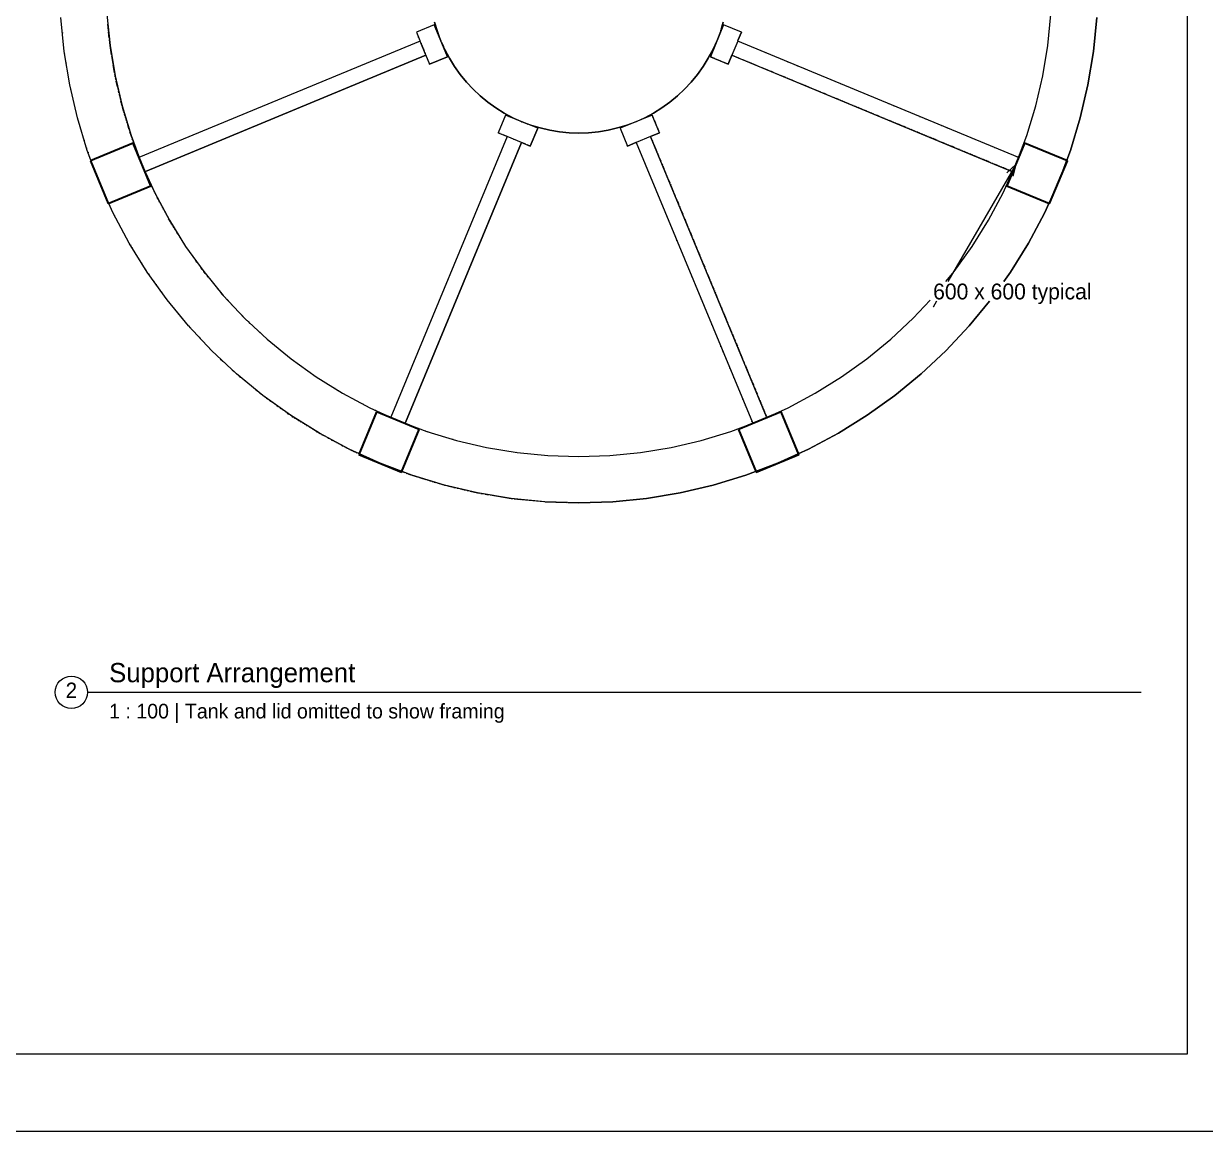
# Paper-space layout '01 Plans' of a CAD drawing. Header units: millimetres. Extents: x 5 to 415, y 7 to 290.
# Drawn here: x 179.9 to 333.4, y 7 to 150.8 of the extents above; entities that cross this region are included whole.
import ezdxf
from ezdxf.enums import TextEntityAlignment as Align

# ---------------------------------------------------------------- set-up
doc = ezdxf.new("R2010")
doc.units = ezdxf.units.MM
for name, color, linetype in [('DIMENSIONS', 7, 'Continuous'), ('GEOMETRY', 7, 'Continuous'), ('SHEET', 7, 'Continuous'), ('TEXT', 7, 'Continuous')]:
    doc.layers.add(name, color=color, linetype=linetype)

# ---------------------------------------------------------------- blocks, each defined once
blk = doc.blocks.new('SHEET_01')
at = {"layer": 'DIMENSIONS', "lineweight": 13}
for p, q in [((308.73, 132.5), (299.92, 117.31)), ((298.44, 114.75), (298, 114)), ((298, 114), (298, 114))]:
    blk.add_line(p, q, dxfattribs=at)
at = {"layer": 'DIMENSIONS', "lineweight": 15}
for q in [(307.59, 131.43), (308.37, 130.98)]:
    blk.add_line((308.73, 132.5), q, dxfattribs=at)
at = {"layer": 'GEOMETRY', "lineweight": 13}
for p, q in [((190.72, 151.98), (191.12, 147.98)), ((312.88, 147.98), (313.28, 151.98)), ((185.17, 147.2), (184.74, 151.59)), ((190.93, 149.86), (190.85, 150.73)), ((233.21, 150.65), (230.9, 149.69)), ((234.93, 146.49), (233.21, 150.65)), ((233.21, 150.65), (233.21, 150.65)), ((233.25, 150.98), (233.62, 149.76)), ((233.62, 149.76), (233.25, 150.98)), ((233.26, 150.54), (233.33, 150.36)), ((270.79, 150.65), (269.07, 146.49)), ((270.75, 150.98), (270.38, 149.76)), ((270.57, 150.4), (270.75, 150.98)), ((273.1, 149.69), (270.79, 150.65)), ((270.79, 150.65), (270.79, 150.65)), ((318.83, 147.2), (319.26, 151.59)), ((319.26, 151.59), (318.83, 147.2)), ((184.93, 149.65), (184.93, 149.58)), ((191.02, 148.92), (190.94, 149.73)), ((230.9, 149.69), (231.35, 148.6)), ((231.19, 149), (231.16, 149.06)), ((233.38, 150.25), (233.4, 150.19)), ((233.47, 150.02), (233.52, 149.9)), ((233.57, 149.79), (233.61, 149.67)), ((233.62, 149.76), (233.9, 149.01)), ((234.07, 148.57), (233.62, 149.76)), ((233.66, 149.55), (233.81, 149.21)), ((233.85, 149.09), (233.9, 148.98)), ((233.95, 148.89), (234.07, 148.57)), ((233.95, 148.86), (234.09, 148.51)), ((270.38, 149.76), (269.93, 148.57)), ((270.42, 149.89), (270.44, 149.95)), ((270.49, 150.15), (270.53, 150.27)), ((273.1, 149.69), (272.65, 148.6)), ((272.65, 148.6), (273.1, 149.69)), ((273.04, 149.72), (273.1, 149.69)), ((273.1, 149.69), (273.1, 149.69)), ((191.12, 147.98), (191.04, 148.73)), ((191.32, 146.75), (191.12, 147.98)), ((191.12, 147.98), (191.77, 144.02)), ((231.38, 148.54), (194.88, 133.42)), ((232.14, 146.69), (231.38, 148.54)), ((231.4, 148.48), (231.42, 148.42)), ((231.4, 148.48), (231.43, 148.42)), ((231.5, 148.25), (231.54, 148.14)), ((231.5, 148.24), (231.55, 148.12)), ((231.59, 148.02), (231.64, 147.9)), ((231.6, 148), (231.65, 147.88)), ((231.69, 147.79), (231.83, 147.44)), ((231.7, 147.77), (231.75, 147.65)), ((231.8, 147.53), (231.85, 147.41)), ((231.88, 147.33), (231.93, 147.21)), ((234.07, 148.57), (234.1, 148.51)), ((234.59, 147.42), (234.07, 148.57)), ((234.14, 148.4), (234.21, 148.23)), ((234.15, 148.39), (234.4, 147.84)), ((234.26, 148.11), (234.31, 148)), ((234.36, 147.88), (234.38, 147.82)), ((234.45, 147.65), (234.5, 147.53)), ((234.46, 147.72), (234.59, 147.42)), ((234.55, 147.42), (234.6, 147.3)), ((234.59, 147.42), (235.19, 146.3)), ((235.19, 146.3), (234.59, 147.42)), ((269.41, 147.42), (268.81, 146.3)), ((269.93, 148.57), (269.41, 147.42)), ((272.62, 148.54), (271.86, 146.69)), ((309, 133.47), (272.62, 148.54)), ((273.42, 148.21), (273.48, 148.19)), ((274.39, 147.81), (274.45, 147.79)), ((312.23, 144.02), (312.88, 147.98)), ((185.89, 142.85), (185.17, 147.2)), ((185.22, 146.89), (185.23, 146.83)), ((191.52, 145.57), (191.34, 146.62)), ((232.14, 146.69), (195.71, 131.6)), ((195.71, 131.6), (232.14, 146.69)), ((231.9, 147.29), (231.92, 147.23)), ((231.97, 147.1), (232.05, 146.92)), ((231.99, 147.05), (232.04, 146.93)), ((232.09, 146.81), (232.62, 145.54)), ((232.09, 146.81), (232.14, 146.69)), ((232.17, 146.63), (232.14, 146.69)), ((232.14, 146.69), (232.14, 146.69)), ((234.93, 146.49), (232.62, 145.54)), ((232.62, 145.54), (234.93, 146.49)), ((234.64, 147.19), (234.79, 146.84)), ((234.83, 146.72), (234.93, 146.49)), ((234.93, 146.49), (234.93, 146.49)), ((235.19, 146.3), (235.86, 145.22)), ((235.86, 145.22), (235.19, 146.3)), ((268.14, 145.22), (268.81, 146.3)), ((268.81, 146.3), (268.14, 145.22)), ((268.81, 146.3), (269.25, 147.12)), ((269.43, 146.35), (269.07, 146.49)), ((269.07, 146.49), (271.38, 145.54)), ((269.07, 146.49), (269.07, 146.49)), ((269.66, 146.25), (269.54, 146.3)), ((270.14, 146.05), (269.78, 146.2)), ((270.61, 145.86), (270.25, 146)), ((271.08, 145.66), (270.73, 145.81)), ((271.86, 146.69), (271.38, 145.54)), ((271.38, 145.54), (271.86, 146.69)), ((271.97, 146.64), (271.86, 146.69)), ((271.86, 146.69), (308.24, 131.62)), ((271.86, 146.69), (271.86, 146.69)), ((272.2, 146.55), (272.09, 146.6)), ((272.48, 146.43), (272.31, 146.5)), ((272.71, 146.34), (272.6, 146.39)), ((273.17, 146.15), (272.83, 146.29)), ((273.4, 146.06), (273.28, 146.1)), ((273.68, 145.94), (273.51, 146.01)), ((273.85, 145.87), (273.79, 145.89)), ((274.14, 145.75), (274.02, 145.8)), ((276.27, 147.03), (276.32, 147.01)), ((278.43, 146.13), (278.49, 146.11)), ((279.11, 145.85), (279.17, 145.83)), ((318.11, 142.85), (318.83, 147.2)), ((318.83, 147.2), (318.11, 142.85)), ((185.41, 145.71), (185.42, 145.65)), ((191.71, 144.39), (191.54, 145.44)), ((191.77, 144.02), (191.73, 144.27)), ((232.62, 145.54), (232.6, 145.6)), ((232.62, 145.54), (232.62, 145.54)), ((235.86, 145.22), (236.6, 144.18)), ((236.6, 144.18), (235.86, 145.22)), ((267.4, 144.18), (268.14, 145.22)), ((268.14, 145.22), (267.4, 144.18)), ((271.38, 145.54), (271.2, 145.61)), ((271.38, 145.54), (271.38, 145.54)), ((274.36, 145.65), (274.25, 145.7)), ((275.05, 145.37), (274.48, 145.61)), ((275.33, 145.25), (275.22, 145.3)), ((275.56, 145.16), (275.44, 145.21)), ((276.01, 144.97), (275.67, 145.11)), ((276.24, 144.88), (276.13, 144.92)), ((276.53, 144.76), (276.36, 144.83)), ((276.7, 144.69), (276.64, 144.71)), ((277.21, 144.48), (276.87, 144.62)), ((277.89, 144.19), (277.32, 144.43)), ((280.31, 145.36), (280.37, 145.33)), ((281.28, 144.96), (281.33, 144.93)), ((186.89, 138.55), (185.89, 142.85)), ((191.8, 143.9), (191.77, 144.02)), ((191.77, 144.02), (192.68, 140.11)), ((191.9, 143.47), (191.83, 143.78)), ((192.1, 142.61), (191.93, 143.35)), ((236.6, 144.18), (237.41, 143.2)), ((237.41, 143.2), (236.6, 144.18)), ((237.41, 143.2), (238.28, 142.28)), ((238.28, 142.28), (237.41, 143.2)), ((265.72, 142.28), (266.59, 143.2)), ((266.59, 143.2), (265.72, 142.28)), ((266.59, 143.2), (267.4, 144.18)), ((267.4, 144.18), (266.59, 143.2)), ((278.18, 144.07), (278.06, 144.12)), ((278.41, 143.98), (278.29, 144.03)), ((278.86, 143.79), (278.52, 143.93)), ((279.09, 143.7), (278.97, 143.74)), ((279.37, 143.58), (279.26, 143.63)), ((279.6, 143.48), (279.49, 143.53)), ((280.06, 143.3), (279.71, 143.44)), ((280.57, 143.08), (280.17, 143.25)), ((280.74, 143.01), (280.68, 143.04)), ((281.02, 142.9), (280.91, 142.94)), ((281.25, 142.8), (281.14, 142.85)), ((281.94, 142.52), (281.37, 142.75)), ((283.16, 144.18), (283.21, 144.15)), ((285.32, 143.28), (285.38, 143.26)), ((286, 143), (286.06, 142.97)), ((311.32, 140.11), (312.23, 144.02)), ((317.11, 138.55), (318.11, 142.85)), ((318.11, 142.85), (317.11, 138.55)), ((186, 142.36), (186.02, 142.3)), ((192.2, 142.19), (192.13, 142.49)), ((192.28, 141.82), (192.23, 142.06)), ((192.4, 141.33), (192.33, 141.64)), ((192.5, 140.9), (192.43, 141.21)), ((238.28, 142.28), (239.2, 141.41)), ((239.2, 141.41), (238.28, 142.28)), ((239.2, 141.41), (240.18, 140.6)), ((240.18, 140.6), (239.2, 141.41)), ((263.82, 140.6), (264.8, 141.41)), ((264.8, 141.41), (263.82, 140.6)), ((264.8, 141.41), (265.72, 142.28)), ((265.72, 142.28), (264.8, 141.41)), ((282.22, 142.4), (282.11, 142.45)), ((282.45, 142.31), (282.33, 142.35)), ((282.9, 142.12), (282.56, 142.26)), ((283.13, 142.02), (283.02, 142.07)), ((283.42, 141.9), (283.24, 141.98)), ((283.59, 141.83), (283.53, 141.86)), ((284.1, 141.62), (283.76, 141.76)), ((284.78, 141.34), (284.21, 141.57)), ((285.07, 141.22), (284.95, 141.27)), ((288.17, 142.1), (288.22, 142.08)), ((290.04, 141.32), (290.1, 141.3)), ((192.58, 140.53), (192.53, 140.78)), ((192.67, 140.17), (192.61, 140.41)), ((192.68, 140.11), (193.85, 136.26)), ((192.88, 139.45), (192.72, 139.99)), ((240.18, 140.6), (241.22, 139.86)), ((241.22, 139.86), (240.18, 140.6)), ((241.22, 139.86), (242.3, 139.19)), ((242.3, 139.19), (241.22, 139.86)), ((261.7, 139.19), (262.78, 139.86)), ((262.78, 139.86), (261.7, 139.19)), ((262.78, 139.86), (263.82, 140.6)), ((263.82, 140.6), (262.78, 139.86)), ((285.29, 141.13), (285.18, 141.17)), ((285.75, 140.94), (285.41, 141.08)), ((285.98, 140.84), (285.86, 140.89)), ((286.26, 140.73), (286.15, 140.77)), ((286.49, 140.63), (286.38, 140.68)), ((286.95, 140.44), (286.6, 140.58)), ((287.46, 140.23), (287.06, 140.4)), ((287.63, 140.16), (287.57, 140.18)), ((287.91, 140.04), (287.8, 140.09)), ((288.14, 139.95), (288.03, 139.99)), ((288.82, 139.66), (288.25, 139.9)), ((292.21, 140.43), (292.26, 140.4)), ((292.89, 140.14), (292.95, 140.12)), ((310.15, 136.26), (311.32, 140.11)), ((186.69, 139.41), (186.7, 139.35)), ((188.17, 134.33), (186.89, 138.55)), ((192.98, 139.14), (192.92, 139.33)), ((193.08, 138.78), (193.01, 139.02)), ((193.18, 138.48), (193.12, 138.66)), ((193.27, 138.18), (193.21, 138.36)), ((242.49, 138.93), (241.54, 136.62)), ((242.3, 139.19), (243.12, 138.75)), ((243.42, 138.59), (242.3, 139.19)), ((246.65, 137.21), (242.49, 138.93)), ((242.49, 138.93), (242.49, 138.93)), ((242.9, 138.76), (242.96, 138.74)), ((243.24, 138.69), (243.3, 138.66)), ((243.42, 138.59), (243.54, 138.54)), ((244.57, 138.07), (243.42, 138.59)), ((243.9, 138.37), (243.96, 138.34)), ((244.09, 138.29), (244.15, 138.26)), ((261.51, 138.93), (257.35, 137.21)), ((260.58, 138.59), (259.43, 138.07)), ((261.7, 139.19), (260.58, 138.59)), ((260.88, 138.75), (261.7, 139.19)), ((261.51, 138.93), (261.65, 138.57)), ((262.46, 136.62), (261.51, 138.93)), ((261.51, 138.93), (261.51, 138.93)), ((261.7, 138.46), (261.75, 138.34)), ((261.8, 138.22), (261.95, 137.86)), ((289.11, 139.55), (288.99, 139.59)), ((289.34, 139.45), (289.22, 139.5)), ((289.79, 139.26), (289.45, 139.41)), ((290.02, 139.17), (289.91, 139.22)), ((290.3, 139.05), (290.13, 139.12)), ((290.47, 138.98), (290.42, 139)), ((290.99, 138.77), (290.65, 138.91)), ((291.67, 138.49), (291.1, 138.72)), ((291.95, 138.37), (291.84, 138.41)), ((292.18, 138.27), (292.07, 138.32)), ((292.64, 138.08), (292.3, 138.23)), ((295.05, 139.25), (295.11, 139.23)), ((296.25, 138.75), (296.31, 138.73)), ((296.93, 138.47), (296.99, 138.45)), ((315.83, 134.33), (317.11, 138.55)), ((317.11, 138.55), (315.83, 134.33)), ((193.36, 137.88), (193.3, 138.06)), ((193.58, 137.16), (193.41, 137.7)), ((193.67, 136.86), (193.61, 137.04)), ((193.85, 136.26), (193.7, 136.74)), ((241.6, 136.6), (241.54, 136.62)), ((241.54, 136.62), (242.58, 136.19)), ((241.54, 136.62), (241.54, 136.62)), ((244.57, 138.07), (244.63, 138.05)), ((244.57, 138.07), (244.64, 138.05)), ((245.76, 137.62), (244.57, 138.07)), ((245.07, 137.88), (245.14, 137.86)), ((245.26, 137.81), (245.39, 137.76)), ((245.27, 137.78), (245.32, 137.76)), ((245.57, 137.69), (245.64, 137.67)), ((246.65, 137.21), (245.69, 134.9)), ((245.69, 134.9), (246.65, 137.21)), ((245.76, 137.62), (245.95, 137.56)), ((246.98, 137.25), (245.76, 137.62)), ((246.08, 137.52), (246.98, 137.25)), ((246.59, 137.23), (246.65, 137.21)), ((246.65, 137.21), (246.65, 137.21)), ((246.98, 137.25), (246.98, 137.25)), ((246.98, 137.25), (248.21, 136.96)), ((248.21, 136.96), (246.98, 137.25)), ((246.98, 137.25), (246.98, 137.25)), ((248.21, 136.96), (249.47, 136.76)), ((249.47, 136.76), (248.21, 136.96)), ((249.47, 136.76), (250.73, 136.63)), ((250.73, 136.63), (249.47, 136.76)), ((250.73, 136.63), (252, 136.59)), ((252, 136.59), (250.73, 136.63)), ((252, 136.59), (253.27, 136.63)), ((253.27, 136.63), (252, 136.59)), ((253.27, 136.63), (254.53, 136.76)), ((254.53, 136.76), (253.27, 136.63)), ((254.53, 136.76), (255.79, 136.96)), ((255.79, 136.96), (254.53, 136.76)), ((255.79, 136.96), (257.02, 137.25)), ((257.02, 137.25), (255.79, 136.96)), ((258.24, 137.62), (257.02, 137.25)), ((257.02, 137.25), (257.6, 137.43)), ((257.02, 137.25), (257.02, 137.25)), ((257.02, 137.25), (257.02, 137.25)), ((257.35, 137.21), (258.31, 134.9)), ((257.35, 137.21), (257.35, 137.21)), ((257.73, 137.47), (257.85, 137.51)), ((258.05, 137.56), (258.11, 137.58)), ((259.43, 138.07), (258.24, 137.62)), ((262.46, 136.62), (261.31, 136.14)), ((261.31, 136.14), (262.46, 136.62)), ((262, 137.75), (262.14, 137.39)), ((262.19, 137.27), (262.34, 136.92)), ((262.39, 136.8), (262.46, 136.62)), ((262.46, 136.62), (262.46, 136.62)), ((292.87, 137.99), (292.75, 138.04)), ((293.15, 137.87), (293.04, 137.92)), ((293.38, 137.78), (293.26, 137.83)), ((293.83, 137.59), (293.49, 137.73)), ((294.35, 137.38), (293.95, 137.54)), ((294.52, 137.31), (294.46, 137.33)), ((294.8, 137.19), (294.69, 137.24)), ((295.03, 137.09), (294.92, 137.14)), ((295.71, 136.81), (295.14, 137.05)), ((296, 136.69), (295.88, 136.74)), ((296.22, 136.6), (296.11, 136.65)), ((299.1, 137.57), (299.15, 137.55)), ((299.78, 137.29), (299.84, 137.27)), ((187.77, 135.66), (187.78, 135.6)), ((193.94, 136.03), (193.85, 136.26)), ((193.85, 136.26), (195.27, 132.5)), ((194.05, 135.73), (194.01, 135.85)), ((194.16, 135.44), (194.09, 135.61)), ((194.25, 135.2), (194.2, 135.32)), ((194.36, 134.91), (194.29, 135.09)), ((242.69, 136.14), (227.6, 99.71)), ((244.54, 135.38), (229.47, 99)), ((229.47, 99), (244.54, 135.38)), ((241.77, 136.52), (241.71, 136.55)), ((242.06, 136.41), (241.94, 136.45)), ((242.29, 136.31), (242.17, 136.36)), ((242.58, 136.19), (242.4, 136.26)), ((244.54, 135.38), (242.69, 136.14)), ((243.5, 135.81), (243.56, 135.78)), ((244.48, 135.4), (245.69, 134.9)), ((244.48, 135.4), (244.54, 135.38)), ((244.66, 135.33), (244.54, 135.38)), ((244.54, 135.38), (244.54, 135.38)), ((245.12, 135.14), (244.77, 135.28)), ((245.41, 135.02), (245.29, 135.07)), ((259.4, 135.35), (258.31, 134.9)), ((258.31, 134.9), (259.4, 135.35)), ((261.31, 136.14), (259.46, 135.38)), ((259.46, 135.38), (274.53, 99)), ((261.31, 136.14), (261.36, 136.03)), ((276.38, 99.76), (261.31, 136.14)), ((261.31, 136.14), (261.31, 136.14)), ((261.4, 135.91), (261.45, 135.8)), ((261.5, 135.69), (261.57, 135.52)), ((261.61, 135.4), (261.66, 135.29)), ((261.71, 135.17), (261.85, 134.83)), ((296.68, 136.41), (296.34, 136.55)), ((296.91, 136.32), (296.79, 136.36)), ((297.19, 136.2), (297.02, 136.27)), ((297.36, 136.13), (297.31, 136.15)), ((297.88, 135.92), (297.53, 136.06)), ((298.39, 135.7), (297.99, 135.87)), ((298.56, 135.63), (298.5, 135.66)), ((298.84, 135.51), (298.73, 135.56)), ((299.07, 135.42), (298.96, 135.47)), ((299.53, 135.23), (299.19, 135.37)), ((299.75, 135.14), (299.64, 135.18)), ((300.04, 135.02), (299.93, 135.07)), ((301.94, 136.4), (302, 136.37)), ((303.14, 135.9), (303.2, 135.88)), ((308.73, 132.5), (310.15, 136.26)), ((188.06, 134.69), (188.08, 134.63)), ((189.72, 130.2), (188.17, 134.33)), ((188.26, 134.1), (188.28, 134.04)), ((194.54, 134.44), (194.4, 134.79)), ((194.65, 134.15), (194.58, 134.32)), ((194.85, 133.62), (194.69, 134.03)), ((194.69, 133.89), (194.72, 133.83)), ((194.72, 133.83), (194.69, 133.89)), ((245.69, 134.9), (245.52, 134.97)), ((245.69, 134.9), (245.69, 134.9)), ((258.31, 134.9), (258.28, 134.96)), ((258.31, 134.9), (258.31, 134.9)), ((259.81, 134.52), (259.79, 134.58)), ((260.21, 133.55), (260.19, 133.61)), ((261.9, 134.72), (261.94, 134.6)), ((261.99, 134.49), (262.06, 134.32)), ((262.11, 134.21), (262.13, 134.15)), ((262.2, 133.98), (262.25, 133.86)), ((262.3, 133.75), (262.35, 133.64)), ((262.39, 133.52), (262.63, 132.95)), ((300.27, 134.92), (300.15, 134.97)), ((300.72, 134.74), (300.38, 134.88)), ((301.23, 134.52), (300.84, 134.69)), ((301.41, 134.45), (301.35, 134.48)), ((301.69, 134.34), (301.58, 134.38)), ((301.92, 134.24), (301.8, 134.29)), ((302.6, 133.96), (302.03, 134.19)), ((302.89, 133.84), (302.77, 133.89)), ((303.11, 133.75), (303, 133.79)), ((303.57, 133.56), (303.23, 133.7)), ((304.08, 133.34), (303.68, 133.51)), ((305.99, 134.72), (306.04, 134.7)), ((306.67, 134.44), (306.73, 134.41)), ((308.83, 133.54), (308.89, 133.52)), ((314.28, 130.2), (315.83, 134.33)), ((315.83, 134.33), (314.28, 130.2)), ((188.63, 133), (188.57, 132.98)), ((188.57, 132.98), (189.05, 131.82)), ((188.57, 132.98), (188.57, 132.98)), ((188.67, 132.74), (188.65, 132.8)), ((189.03, 132.03), (189.06, 131.97)), ((194.88, 133.42), (194.91, 133.36)), ((194.98, 133.19), (195.03, 133.07)), ((195.08, 132.95), (195.13, 132.83)), ((195.18, 132.71), (195.23, 132.59)), ((195.27, 132.5), (196.92, 128.84)), ((195.28, 132.47), (195.33, 132.35)), ((195.38, 132.23), (195.4, 132.17)), ((262.7, 132.78), (262.75, 132.67)), ((262.79, 132.56), (262.84, 132.44)), ((262.89, 132.33), (263.03, 131.99)), ((304.25, 133.27), (304.2, 133.3)), ((304.76, 133.06), (304.42, 133.2)), ((305.28, 132.85), (304.88, 133.01)), ((305.45, 132.78), (305.39, 132.8)), ((305.73, 132.66), (305.62, 132.71)), ((305.96, 132.57), (305.85, 132.61)), ((306.42, 132.38), (306.07, 132.52)), ((306.64, 132.28), (306.53, 132.33)), ((306.93, 132.17), (306.81, 132.21)), ((307.16, 132.07), (307.04, 132.12)), ((307.08, 128.84), (308.73, 132.5)), ((307.61, 131.88), (307.27, 132.02)), ((315.43, 132.98), (313.13, 127.43)), ((313.13, 127.43), (315.43, 132.98)), ((315.37, 133), (315.43, 132.98)), ((315.43, 132.98), (315.37, 133)), ((315.43, 132.98), (315.43, 132.98)), ((189.1, 131.71), (189.15, 131.59)), ((189.22, 131.42), (189.24, 131.36)), ((189.29, 131.24), (189.36, 131.07)), ((189.36, 131.07), (189.34, 131.13)), ((189.41, 130.95), (189.46, 130.84)), ((189.63, 130.44), (189.66, 130.38)), ((189.63, 130.43), (189.65, 130.38)), ((195.57, 131.75), (195.6, 131.7)), ((195.67, 131.52), (195.7, 131.46)), ((195.7, 131.46), (195.67, 131.52)), ((195.73, 131.47), (195.68, 131.58)), ((195.81, 131.3), (195.78, 131.36)), ((195.91, 131.07), (195.86, 131.18)), ((195.96, 130.83), (195.98, 130.77)), ((195.98, 130.77), (195.96, 130.83)), ((196.12, 130.61), (195.97, 130.96)), ((196.22, 130.38), (196.17, 130.5)), ((260.99, 131.68), (260.97, 131.73)), ((263.08, 131.87), (263.12, 131.76)), ((263.17, 131.64), (263.24, 131.47)), ((263.29, 131.36), (263.31, 131.3)), ((263.38, 131.13), (263.52, 130.79)), ((263.57, 130.68), (263.81, 130.11)), ((308.12, 131.67), (307.73, 131.84)), ((191.54, 126.19), (189.72, 130.2)), ((189.91, 129.74), (189.94, 129.68)), ((190.11, 129.28), (190.13, 129.22)), ((190.2, 129.05), (190.44, 128.47)), ((196.3, 130.21), (196.28, 130.27)), ((196.41, 129.98), (196.35, 130.1)), ((196.61, 129.53), (196.46, 129.87)), ((196.72, 129.3), (196.67, 129.41)), ((196.79, 129.13), (196.77, 129.18)), ((196.9, 128.9), (196.85, 129.01)), ((261.89, 129.51), (261.87, 129.57)), ((263.88, 129.94), (263.93, 129.82)), ((263.97, 129.71), (264.02, 129.59)), ((264.07, 129.48), (264.21, 129.14)), ((264.26, 129.03), (264.3, 128.91)), ((312.46, 126.19), (314.28, 130.2)), ((314.28, 130.2), (312.46, 126.19)), ((190.32, 128.88), (190.35, 128.83)), ((190.34, 128.7), (190.32, 128.76)), ((190.49, 128.36), (190.87, 127.43)), ((190.54, 128.24), (190.51, 128.3)), ((190.87, 127.43), (190.85, 127.49)), ((190.93, 127.46), (190.87, 127.43)), ((190.87, 127.43), (190.93, 127.46)), ((190.87, 127.43), (190.87, 127.43)), ((196.92, 128.84), (198.82, 125.3)), ((196.98, 128.73), (196.95, 128.78)), ((197.1, 128.51), (197.04, 128.62)), ((197.19, 128.34), (197.16, 128.4)), ((197.4, 127.95), (197.25, 128.23)), ((197.58, 127.62), (197.46, 127.84)), ((197.66, 127.46), (197.63, 127.51)), ((262.17, 128.83), (262.15, 128.89)), ((262.67, 127.63), (262.64, 127.69)), ((264.37, 128.74), (264.42, 128.63)), ((264.47, 128.51), (264.52, 128.4)), ((264.56, 128.29), (264.7, 127.94)), ((264.75, 127.83), (264.92, 127.43)), ((305.18, 125.3), (307.08, 128.84)), ((313.13, 127.43), (313.01, 127.48)), ((313.01, 127.48), (313.13, 127.43)), ((313.13, 127.43), (313.13, 127.43)), ((193.62, 122.3), (191.54, 126.19)), ((191.69, 125.91), (191.72, 125.85)), ((197.78, 127.23), (197.75, 127.29)), ((197.87, 127.07), (197.84, 127.12)), ((197.99, 126.85), (197.93, 126.96)), ((198.08, 126.68), (198.05, 126.74)), ((198.35, 126.18), (198.14, 126.57)), ((198.46, 125.96), (198.43, 126.02)), ((198.55, 125.79), (198.52, 125.85)), ((263.07, 126.67), (263.04, 126.72)), ((264.96, 127.32), (264.99, 127.26)), ((265.06, 127.09), (265.1, 126.98)), ((265.15, 126.86), (265.2, 126.75)), ((265.25, 126.63), (265.48, 126.06)), ((265.55, 125.89), (265.6, 125.78)), ((310.38, 122.3), (312.46, 126.19)), ((312.46, 126.19), (310.38, 122.3)), ((198.67, 125.57), (198.64, 125.63)), ((198.82, 125.3), (198.73, 125.46)), ((198.95, 125.08), (198.82, 125.3)), ((198.82, 125.3), (200.94, 121.88)), ((199.15, 124.76), (199.02, 124.98)), ((199.25, 124.6), (199.22, 124.66)), ((199.45, 124.28), (199.32, 124.5)), ((263.85, 124.79), (263.82, 124.84)), ((265.65, 125.67), (265.69, 125.55)), ((265.74, 125.44), (265.88, 125.1)), ((265.93, 124.98), (265.98, 124.87)), ((266.02, 124.76), (266.1, 124.58)), ((266.14, 124.47), (266.17, 124.41)), ((303.06, 121.88), (305.18, 125.3)), ((193.27, 122.96), (193.3, 122.91)), ((199.61, 124.02), (199.52, 124.18)), ((199.75, 123.8), (199.71, 123.86)), ((199.95, 123.48), (199.81, 123.7)), ((200.05, 123.32), (200.01, 123.38)), ((200.24, 123), (200.21, 123.06)), ((200.41, 122.74), (200.31, 122.9)), ((266.24, 124.24), (266.38, 123.9)), ((266.43, 123.79), (266.66, 123.22)), ((266.73, 123.05), (266.78, 122.93)), ((266.83, 122.82), (266.87, 122.71)), ((195.95, 118.55), (193.62, 122.3)), ((193.76, 122.08), (193.79, 122.03)), ((193.96, 121.76), (193.99, 121.71)), ((200.54, 122.52), (200.51, 122.58)), ((200.74, 122.2), (200.71, 122.26)), ((200.84, 122.04), (200.81, 122.1)), ((200.94, 121.88), (203.28, 118.62)), ((201.12, 121.63), (200.98, 121.83)), ((201.42, 121.22), (201.31, 121.37)), ((264.74, 122.62), (264.72, 122.68)), ((265.03, 121.94), (265, 122)), ((266.92, 122.59), (267.06, 122.25)), ((267.11, 122.14), (267.16, 122.02)), ((267.23, 121.85), (267.27, 121.74)), ((267.32, 121.62), (267.37, 121.51)), ((267.42, 121.4), (267.56, 121.05)), ((300.72, 118.62), (303.06, 121.88)), ((308.05, 118.55), (310.38, 122.3)), ((310.38, 122.3), (308.05, 118.55)), ((195.22, 119.73), (195.25, 119.67)), ((201.53, 121.07), (201.49, 121.12)), ((201.82, 120.66), (201.78, 120.71)), ((202.11, 120.25), (201.96, 120.45)), ((202.4, 119.84), (202.26, 120.05)), ((202.51, 119.69), (202.48, 119.74)), ((265.92, 119.78), (265.9, 119.83)), ((267.6, 120.94), (267.77, 120.54)), ((267.82, 120.43), (267.84, 120.37)), ((267.91, 120.2), (267.96, 120.09)), ((268.01, 119.97), (268.05, 119.86)), ((268.1, 119.75), (268.34, 119.18)), ((195.72, 118.92), (195.75, 118.87)), ((198.52, 114.96), (195.95, 118.55)), ((196.1, 118.34), (196.14, 118.29)), ((202.81, 119.28), (202.77, 119.33)), ((203.1, 118.87), (202.95, 119.08)), ((203.28, 118.62), (203.24, 118.67)), ((203.48, 118.37), (203.28, 118.62)), ((203.28, 118.62), (205.83, 115.51)), ((268.41, 119.01), (268.45, 118.89)), ((268.5, 118.78), (268.55, 118.66)), ((268.59, 118.55), (268.74, 118.21)), ((299.65, 117.31), (300.72, 118.62)), ((307.16, 117.31), (308.05, 118.55)), ((308.05, 118.55), (307.16, 117.31)), ((196.8, 117.37), (196.83, 117.32)), ((197.09, 116.96), (197.13, 116.91)), ((203.88, 117.89), (203.76, 118.03)), ((204.28, 117.4), (204.16, 117.55)), ((204.68, 116.92), (204.64, 116.97)), ((266.7, 117.9), (266.68, 117.96)), ((268.78, 118.09), (268.83, 117.98)), ((268.88, 117.87), (268.95, 117.7)), ((269, 117.58), (269.02, 117.53)), ((269.09, 117.35), (269.23, 117.01)), ((269.28, 116.9), (269.51, 116.33)), ((197.79, 115.99), (197.82, 115.94)), ((198.08, 115.58), (198.12, 115.53)), ((205.15, 116.34), (205.03, 116.48)), ((205.75, 115.61), (205.51, 115.9)), ((205.83, 115.51), (208.58, 112.58)), ((267.6, 115.74), (267.57, 115.79)), ((267.88, 115.05), (267.86, 115.11)), ((269.59, 116.16), (269.63, 116.05)), ((269.68, 115.93), (269.73, 115.82)), ((269.77, 115.7), (269.92, 115.36)), ((269.96, 115.25), (270.01, 115.13)), ((201.32, 111.55), (198.52, 114.96)), ((199.16, 114.18), (199.2, 114.14)), ((206.73, 114.55), (206.3, 115.01)), ((207.03, 114.23), (206.99, 114.27)), ((270.08, 114.96), (270.13, 114.85)), ((270.17, 114.74), (270.22, 114.62)), ((270.27, 114.51), (270.41, 114.17)), ((270.46, 114.05), (270.62, 113.65)), ((295.42, 112.58), (297.6, 114.9)), ((302.68, 111.55), (305.3, 114.75)), ((305.3, 114.75), (302.68, 111.55)), ((200.04, 113.11), (200.08, 113.06)), ((200.44, 112.63), (200.48, 112.58)), ((200.92, 112.04), (200.96, 111.99)), ((208.11, 113.08), (207.81, 113.4)), ((208.41, 112.76), (208.28, 112.9)), ((208.58, 112.58), (211.51, 109.83)), ((208.9, 112.28), (208.76, 112.41)), ((209.31, 111.89), (209.08, 112.11)), ((268.77, 112.89), (268.75, 112.95)), ((270.67, 113.54), (270.69, 113.48)), ((270.76, 113.31), (270.81, 113.2)), ((270.86, 113.08), (270.91, 112.97)), ((270.95, 112.86), (271.19, 112.29)), ((271.26, 112.12), (271.31, 112)), ((292.49, 109.83), (295.42, 112.58)), ((201.32, 111.55), (201.54, 111.32)), ((204.34, 108.34), (201.32, 111.55)), ((201.62, 111.23), (201.75, 111.09)), ((210.27, 110.99), (210.23, 111.03)), ((210.91, 110.39), (210.55, 110.73)), ((269.27, 111.69), (269.25, 111.75)), ((269.55, 111.01), (269.53, 111.07)), ((271.35, 111.89), (271.4, 111.78)), ((271.45, 111.66), (271.59, 111.32)), ((271.64, 111.21), (271.68, 111.09)), ((271.73, 110.98), (271.8, 110.81)), ((271.85, 110.69), (271.87, 110.64)), ((299.66, 108.34), (302.68, 111.55)), ((302.68, 111.55), (299.66, 108.34)), ((202.7, 110.08), (202.83, 109.94)), ((203, 109.76), (203.22, 109.53)), ((211.51, 109.83), (214.62, 107.28)), ((211.75, 109.63), (211.61, 109.75)), ((212.38, 109.11), (212.34, 109.15)), ((271.94, 110.47), (272.08, 110.12)), ((272.13, 110.01), (272.3, 109.61)), ((272.34, 109.5), (272.37, 109.44)), ((272.44, 109.27), (272.49, 109.16)), ((272.53, 109.04), (272.58, 108.93)), ((289.38, 107.28), (292.49, 109.83)), ((204.08, 108.61), (204.12, 108.56)), ((207.55, 105.32), (204.34, 108.34)), ((204.56, 108.12), (204.61, 108.08)), ((213.45, 108.24), (213.4, 108.28)), ((213.94, 107.84), (213.89, 107.88)), ((214.52, 107.36), (214.37, 107.48)), ((270.45, 108.85), (270.43, 108.9)), ((270.73, 108.16), (270.71, 108.22)), ((272.63, 108.81), (272.77, 108.47)), ((272.82, 108.36), (272.86, 108.25)), ((272.93, 108.07), (272.98, 107.96)), ((273.03, 107.85), (273.08, 107.73)), ((273.12, 107.62), (273.26, 107.28)), ((296.45, 105.32), (299.66, 108.34)), ((299.66, 108.34), (296.45, 105.32)), ((205.44, 107.3), (205.76, 107)), ((205.94, 106.83), (206.08, 106.7)), ((214.62, 107.28), (217.88, 104.94)), ((214.92, 107.06), (214.87, 107.1)), ((215.89, 106.37), (215.84, 106.4)), ((216.3, 106.07), (216.25, 106.11)), ((271.63, 106), (271.6, 106.06)), ((273.31, 107.16), (273.48, 106.77)), ((273.52, 106.65), (273.55, 106.59)), ((273.62, 106.42), (273.66, 106.31)), ((273.71, 106.2), (273.76, 106.08)), ((273.81, 105.97), (274.04, 105.4)), ((286.12, 104.94), (289.38, 107.28)), ((207, 105.84), (207.23, 105.62)), ((207.32, 105.54), (207.55, 105.32)), ((210.96, 102.52), (207.55, 105.32)), ((207.9, 105.04), (208.04, 104.92)), ((208.48, 104.56), (208.63, 104.44)), ((217.27, 105.38), (217.22, 105.42)), ((217.68, 105.09), (217.63, 105.12)), ((217.88, 104.94), (221.3, 102.82)), ((272.12, 104.8), (272.1, 104.86)), ((274.11, 105.23), (274.16, 105.11)), ((274.21, 105), (274.25, 104.89)), ((274.3, 104.77), (274.44, 104.43)), ((282.7, 102.82), (286.12, 104.94)), ((293.04, 102.52), (296.45, 105.32)), ((296.45, 105.32), (293.04, 102.52)), ((208.97, 104.16), (209.11, 104.04)), ((209.55, 103.68), (209.6, 103.64)), ((210.04, 103.28), (210.18, 103.16)), ((219.54, 103.91), (219.48, 103.95)), ((220.34, 103.42), (220.28, 103.45)), ((220.82, 103.12), (220.76, 103.15)), ((221.14, 102.92), (221.08, 102.95)), ((221.3, 102.82), (224.84, 100.92)), ((274.49, 104.32), (274.66, 103.92)), ((274.7, 103.8), (274.73, 103.75)), ((274.8, 103.58), (274.94, 103.24)), ((274.99, 103.12), (275.15, 102.72)), ((279.16, 100.92), (282.7, 102.82)), ((210.62, 102.8), (210.67, 102.76)), ((214.55, 99.95), (210.96, 102.52)), ((211.12, 102.41), (211.17, 102.37)), ((211.43, 102.19), (211.58, 102.08)), ((211.84, 101.9), (211.99, 101.79)), ((212.09, 101.71), (212.24, 101.6)), ((212.5, 101.42), (212.55, 101.38)), ((222.4, 102.23), (222.35, 102.26)), ((223.68, 101.55), (223.62, 101.58)), ((224.06, 101.34), (224.01, 101.37)), ((273.3, 101.96), (273.28, 102.01)), ((273.59, 101.27), (273.56, 101.33)), ((275.2, 102.61), (275.22, 102.55)), ((275.29, 102.38), (275.34, 102.27)), ((275.39, 102.15), (275.43, 102.04)), ((275.48, 101.93), (275.62, 101.58)), ((275.67, 101.47), (275.72, 101.36)), ((289.45, 99.95), (293.04, 102.52)), ((293.04, 102.52), (289.45, 99.95)), ((212.76, 101.24), (212.96, 101.09)), ((213.22, 100.91), (213.37, 100.8)), ((213.47, 100.72), (213.53, 100.69)), ((213.88, 100.43), (213.94, 100.39)), ((214.14, 100.25), (214.34, 100.1)), ((214.55, 99.95), (214.6, 99.92)), ((218.3, 97.62), (214.55, 99.95)), ((214.71, 99.85), (214.92, 99.72)), ((224.84, 100.92), (228.5, 99.27)), ((225.64, 100.56), (225.58, 100.59)), ((226.73, 100.07), (226.67, 100.1)), ((275.5, 99.27), (279.16, 100.92)), ((275.79, 101.19), (275.83, 101.07)), ((275.88, 100.96), (275.93, 100.84)), ((275.98, 100.73), (276.12, 100.39)), ((276.16, 100.27), (276.33, 99.88)), ((285.7, 97.62), (289.45, 99.95)), ((289.45, 99.95), (285.7, 97.62)), ((215.03, 99.65), (215.19, 99.55)), ((215.35, 99.45), (215.41, 99.42)), ((215.51, 99.35), (215.73, 99.22)), ((215.83, 99.15), (215.89, 99.12)), ((216.16, 98.95), (216.21, 98.92)), ((216.32, 98.85), (216.48, 98.75)), ((216.64, 98.65), (216.69, 98.62)), ((216.96, 98.45), (217.01, 98.42)), ((217.12, 98.35), (217.17, 98.32)), ((228.5, 99.27), (232.26, 97.85)), ((229.79, 98.78), (229.73, 98.8)), ((271.74, 97.85), (275.5, 99.27)), ((274.48, 99.11), (274.46, 99.17)), ((217.44, 98.15), (217.49, 98.12)), ((217.6, 98.06), (217.76, 97.96)), ((217.87, 97.89), (218.08, 97.76)), ((218.19, 97.69), (218.3, 97.62)), ((218.3, 97.62), (218.46, 97.53)), ((222.19, 95.54), (218.3, 97.62)), ((218.57, 97.47), (218.96, 97.27)), ((219.3, 97.09), (219.35, 97.06)), ((219.46, 97), (219.57, 96.94)), ((219.69, 96.88), (219.74, 96.85)), ((219.85, 96.79), (220.13, 96.64)), ((232.14, 97.89), (232.08, 97.92)), ((232.26, 97.85), (236.11, 96.68)), ((232.44, 97.8), (232.38, 97.81)), ((235.69, 96.81), (235.63, 96.83)), ((236.11, 96.68), (240.02, 95.77)), ((263.98, 95.77), (267.89, 96.68)), ((267.89, 96.68), (271.74, 97.85)), ((281.81, 95.54), (285.7, 97.62)), ((285.7, 97.62), (281.81, 95.54)), ((220.24, 96.58), (220.41, 96.49)), ((220.57, 96.4), (220.63, 96.37)), ((220.74, 96.32), (220.85, 96.26)), ((220.96, 96.2), (221.02, 96.17)), ((221.13, 96.11), (221.41, 95.96)), ((221.52, 95.9), (221.91, 95.69)), ((222.07, 95.6), (222.13, 95.57)), ((226.2, 93.72), (222.19, 95.54)), ((222.24, 95.52), (222.59, 95.36)), ((222.7, 95.31), (222.99, 95.18)), ((240.02, 95.77), (243.98, 95.12)), ((243.86, 95.14), (243.8, 95.15)), ((260.02, 95.12), (263.98, 95.77)), ((277.8, 93.72), (281.81, 95.54)), ((281.81, 95.54), (277.8, 93.72)), ((223.1, 95.13), (223.16, 95.1)), ((223.33, 95.02), (223.68, 94.87)), ((223.48, 94.99), (223.43, 94.87)), ((223.43, 94.87), (225.34, 94.08)), ((223.66, 94.78), (223.55, 94.82)), ((223.89, 94.68), (223.78, 94.73)), ((223.79, 94.81), (223.85, 94.79)), ((223.97, 94.74), (224.08, 94.68)), ((224.36, 94.49), (224.01, 94.63)), ((224.19, 94.63), (224.25, 94.61)), ((224.42, 94.53), (224.54, 94.48)), ((225.05, 94.2), (224.47, 94.44)), ((224.65, 94.42), (224.94, 94.29)), ((225.06, 94.24), (225.17, 94.19)), ((225.34, 94.08), (225.22, 94.13)), ((225.29, 94.14), (225.34, 94.11)), ((225.57, 93.99), (225.45, 94.03)), ((225.45, 94.03), (226.03, 93.79)), ((225.52, 94.03), (225.63, 93.98)), ((226.03, 93.79), (225.68, 93.94)), ((225.74, 93.93), (226.03, 93.8)), ((226.26, 93.7), (226.15, 93.75)), ((226.15, 93.75), (228.98, 92.57)), ((226.15, 93.75), (226.2, 93.72)), ((226.2, 93.72), (226.56, 93.59)), ((230.33, 92.17), (226.2, 93.72)), ((226.72, 93.51), (226.38, 93.65)), ((243.98, 95.12), (247.98, 94.72)), ((247.98, 94.72), (252, 94.59)), ((252, 94.59), (256.02, 94.72)), ((256.02, 94.72), (260.02, 95.12)), ((273.67, 92.17), (277.8, 93.72)), ((277.8, 93.72), (273.67, 92.17)), ((280.57, 94.87), (275.02, 92.57)), ((275.02, 92.57), (280.57, 94.87)), ((280.52, 94.99), (280.57, 94.87)), ((280.57, 94.87), (280.52, 94.99)), ((280.57, 94.87), (280.57, 94.87)), ((226.68, 93.55), (227.32, 93.3)), ((227.24, 93.29), (226.84, 93.46)), ((227.42, 93.22), (227.36, 93.24)), ((227.44, 93.26), (227.62, 93.19)), ((227.71, 93.1), (227.59, 93.15)), ((227.74, 93.15), (228.09, 93.01)), ((227.94, 93.01), (227.82, 93.05)), ((228.4, 92.81), (228.05, 92.96)), ((228.21, 92.97), (228.39, 92.9)), ((228.5, 92.86), (228.62, 92.81)), ((228.98, 92.57), (228.51, 92.77)), ((228.74, 92.77), (228.92, 92.7)), ((229, 92.63), (228.98, 92.57)), ((228.98, 92.57), (229, 92.63)), ((228.98, 92.57), (228.98, 92.57)), ((229.03, 92.66), (229.39, 92.52)), ((229.57, 92.46), (229.68, 92.41)), ((229.8, 92.37), (230.16, 92.24)), ((230.33, 92.17), (231.18, 91.91)), ((234.55, 90.89), (230.33, 92.17)), ((269.45, 90.89), (273.67, 92.17)), ((273.67, 92.17), (269.45, 90.89)), ((275.02, 92.57), (275, 92.63)), ((275, 92.63), (275.02, 92.57)), ((275.02, 92.57), (275.02, 92.57)), ((231.3, 91.88), (231.84, 91.71)), ((231.96, 91.68), (232.14, 91.62)), ((232.26, 91.58), (232.44, 91.53)), ((232.56, 91.49), (232.8, 91.42)), ((232.93, 91.38), (233.11, 91.33)), ((233.23, 91.29), (233.41, 91.24)), ((233.59, 91.18), (234.43, 90.93)), ((234.55, 90.89), (234.8, 90.83)), ((238.85, 89.89), (234.55, 90.89)), ((234.92, 90.8), (235.66, 90.63)), ((235.78, 90.6), (236.09, 90.53)), ((265.15, 89.89), (269.45, 90.89)), ((269.45, 90.89), (265.15, 89.89)), ((236.21, 90.5), (236.46, 90.44)), ((236.64, 90.4), (236.95, 90.33)), ((237.07, 90.3), (237.38, 90.23)), ((237.5, 90.2), (237.74, 90.14)), ((237.87, 90.12), (238.85, 89.89)), ((238.85, 89.89), (239.1, 89.85)), ((243.2, 89.17), (238.85, 89.89)), ((239.28, 89.81), (239.72, 89.74)), ((239.84, 89.72), (240.28, 89.65)), ((240.47, 89.62), (243.2, 89.17)), ((243.2, 89.17), (243.45, 89.14)), ((247.59, 88.74), (243.2, 89.17)), ((243.58, 89.13), (244.46, 89.04)), ((244.58, 89.03), (247.47, 88.75)), ((256.41, 88.74), (260.8, 89.17)), ((260.8, 89.17), (256.41, 88.74)), ((260.8, 89.17), (265.15, 89.89)), ((265.15, 89.89), (260.8, 89.17)), ((247.59, 88.74), (250.43, 88.64)), ((252, 88.59), (247.59, 88.74)), ((250.55, 88.64), (252, 88.59)), ((252, 88.59), (256.41, 88.74)), ((256.41, 88.74), (252, 88.59))]:
    blk.add_line(p, q, dxfattribs=at)
at = {"layer": 'GEOMETRY', "lineweight": 30}
for p, q in [((194.12, 135.27), (188.57, 132.98)), ((196.41, 129.73), (194.12, 135.27)), ((309.88, 135.27), (307.59, 129.73)), ((315.43, 132.98), (309.88, 135.27)), ((188.57, 132.98), (190.87, 127.43)), ((313.13, 127.43), (315.43, 132.98)), ((190.87, 127.43), (196.41, 129.73)), ((307.59, 129.73), (313.13, 127.43)), ((225.73, 100.41), (223.43, 94.87)), ((231.27, 98.12), (225.73, 100.41)), ((278.27, 100.41), (272.73, 98.12)), ((280.57, 94.87), (278.27, 100.41)), ((228.98, 92.57), (231.27, 98.12)), ((272.73, 98.12), (275.02, 92.57)), ((223.43, 94.87), (228.98, 92.57)), ((275.02, 92.57), (280.57, 94.87))]:
    blk.add_line(p, q, dxfattribs=at)
at = {"layer": 'SHEET', "lineweight": 18}
for p, q in [((331, 277), (331, 17)), ((188.3, 64), (325, 64)), ((331, 17), (15, 17)), ((415, 7), (5, 7))]:
    blk.add_line(p, q, dxfattribs=at)
blk.add_circle((186.1, 64), 2.1, dxfattribs=at)
at = {"layer": 'TEXT'}
for s, height, p in [('600 x 600 typical', 2.05, (298, 115)), ('Support Arrangement', 2.5, (191, 65.3)), ('1 : 100 | Tank and lid omitted to show framing', 1.9, (191, 60.6))]:
    blk.add_text(s, height=height, dxfattribs=at).set_placement(p)
blk.add_text('2', height=2, dxfattribs=at).set_placement((186.1, 63.25), align=Align.CENTER)

psp = doc.layouts.new('01 Plans')

# ---------------------------------------------------------------- block references
psp.add_blockref('SHEET_01', (0, 0))

doc.saveas('drawing.dxf')
